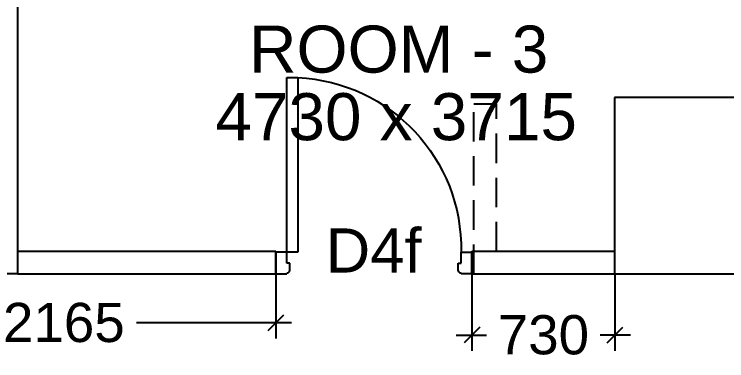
# Model space of a CAD drawing. Extents: x 6345096 to 6738923, y -6490958 to -6305885.
# Drawn here: x 6626097 to 6629733, y -6444852 to -6443085 of the extents above; entities that cross this region are included whole.
import ezdxf
from ezdxf.enums import TextEntityAlignment as Align

# ---------------------------------------------------------------- set-up
doc = ezdxf.new("R2010")
doc.units = 0
doc.header["$LTSCALE"] = 600
doc.header["$MEASUREMENT"] = 0
doc.header["$PDMODE"] = 35
doc.linetypes.add('HIDDEN', pattern=[0.375, 0.25, -0.125])
doc.layers.get('0').update_dxf_attribs({"linetype": 'CONTINUOUS'})
doc.layers.get('Defpoints').update_dxf_attribs({"linetype": 'CONTINUOUS'})
for name, color, linetype in [('DOOR', 32, 'CONTINUOUS'), ('HS', 251, 'CONTINUOUS'), ('joinery', 7, 'CONTINUOUS'), ('LA-column', 3, 'CONTINUOUS'), ('Room Dim', 1, 'CONTINUOUS'), ('TEXT', 6, 'CONTINUOUS'), ('Walls', 7, 'CONTINUOUS'), ('Working Dim', 5, 'CONTINUOUS')]:
    doc.layers.add(name, color=color, linetype=linetype)
doc.styles.add('ari', font='arial.ttf')
doc.styles.add('ARIAL', font='arial.ttf')
doc.dimstyles.new('int. dim', dxfattribs={"dimtxt": 200, "dimasz": 80, "dimexe": 80, "dimexo": 0, "dimgap": 70, "dimtad": 0, "dimdec": 0, "dimzin": 12, "dimdsep": 46, "dimtxsty": 'ari', "dimblk": 'OBLIQUE', "dimcen": 2, "dimdle": 80, "dimclrd": 256, "dimclre": 256, "dimclrt": 6, "dimadec": 0, "dimazin": 0, "dimtfac": 1, "dimtdec": 0, "dimtix": 1, "dimtmove": 2, "dimatfit": 3, "dimfxl": 1, "dimtolj": 1, "dimtzin": 0, "dimlwd": -1, "dimlwe": -1, "dimarcsym": 0})

# ---------------------------------------------------------------- blocks, each defined once
blk = doc.blocks.new('_Oblique')
at = {"color": 0, "linetype": 'ByBlock', "lineweight": -2}
blk.add_line((-0.5, -0.5), (0.5, 0.5), dxfattribs=at)
blk = doc.blocks.new('*D2265')
at = {"layer": 'Defpoints', "color": 0, "transparency": 16777216}
for p in [(6628432.5, -6444408.8, 0.7), (6629162.5, -6444408.8, 0.7), (6629162.5, -6444720.9)]:
    blk.add_point(p, dxfattribs=at)
at = {"layer": 'Working Dim', "transparency": 16777216}
for p, q in [((6628432.5, -6444408.8), (6628432.5, -6444800.9)), ((6629162.5, -6444408.8), (6629162.5, -6444800.9)), ((6628352.5, -6444720.9), (6628507.8, -6444720.9)), ((6629242.5, -6444720.9), (6629087.3, -6444720.9))]:
    blk.add_line(p, q, dxfattribs=at)
at = {"layer": 'Working Dim', "transparency": 16777216, "xscale": 80, "yscale": 80, "zscale": 80, "rotation": 180}
blk.add_blockref('_Oblique', (6628432.5, -6444720.9), dxfattribs=at)
at = {"layer": 'Working Dim', "transparency": 16777216, "xscale": 80, "yscale": 80, "zscale": 80}
blk.add_blockref('_Oblique', (6629162.5, -6444720.9), dxfattribs=at)
at = {"layer": 'Working Dim', "color": 6, "transparency": 16777216, "insert": (6628797.5, -6444720.9), "char_height": 200, "attachment_point": 5, "style": 'ari'}
blk.add_mtext('\\A1;730', dxfattribs=at)
blk = doc.blocks.new('*D2266')
at = {"layer": 'Defpoints', "color": 0, "transparency": 16777216}
for p in [(6625267.8, -6444408.8, 0.7), (6627432.5, -6444408.8, 0.7), (6625267.8, -6444658.3)]:
    blk.add_point(p, dxfattribs=at)
at = {"layer": 'Working Dim', "transparency": 16777216}
for p, q in [((6625267.8, -6444408.8), (6625267.8, -6444738.3)), ((6627432.5, -6444408.8), (6627432.5, -6444738.3)), ((6625187.8, -6444658.3), (6625979.1, -6444658.3)), ((6627512.5, -6444658.3), (6626721.3, -6444658.3))]:
    blk.add_line(p, q, dxfattribs=at)
at = {"layer": 'Working Dim', "transparency": 16777216, "xscale": 80, "yscale": 80, "zscale": 80, "rotation": 180}
blk.add_blockref('_Oblique', (6625267.8, -6444658.3), dxfattribs=at)
at = {"layer": 'Working Dim', "transparency": 16777216, "xscale": 80, "yscale": 80, "zscale": 80}
blk.add_blockref('_Oblique', (6627432.5, -6444658.3), dxfattribs=at)
at = {"layer": 'Working Dim', "color": 6, "transparency": 16777216, "insert": (6626350.2, -6444658.3), "char_height": 200, "attachment_point": 5, "style": 'ari'}
blk.add_mtext('\\A1;2165', dxfattribs=at)
blk = doc.blocks.new('1000')
at = {"layer": 'DOOR'}
for p, q in [((0, -100), (0, 0)), ((0, 0), (49.7, 0)), ((49.7, 0), (49.7, -2.2)), ((63.2, -13.5), (61, -13.5)), ((63.2, -13.5), (63.2, -49.5)), ((836.8, -13.5), (836.8, -49.5)), ((836.8, -13.5), (839, -13.5)), ((850.3, 0), (850.3, -2.2)), ((900, 0), (850.3, 0)), ((900, -100), (900, 0)), ((63.2, -49.5), (49.7, -49.5)), ((49.7, -49.5), (49.7, -100)), ((836.8, -49.5), (850.3, -49.5)), ((850.3, -49.5), (850.3, -100)), ((49.7, -100), (0, -100)), ((49.7, -100), (49.7, -900.6)), ((100.2, -100), (49.7, -100)), ((100.2, -900.6), (100.2, -100)), ((850.3, -100), (900, -100)), ((49.7, -900.6), (100.2, -900.6))]:
    blk.add_line(p, q, dxfattribs=at)
for centre, major_axis, start_param, end_param in [((49.7, -13.5), (-7.95, 7.95), 3.926991, 5.497787), ((850.3, -13.5), (7.95, 7.95), 0.785398, 2.356194)]:
    blk.add_ellipse(centre, major_axis=major_axis, ratio=1, start_param=start_param, end_param=end_param, dxfattribs=at)
at = {"layer": 'DOOR', "color": 145}
blk.add_ellipse((64.3, -115.3), major_axis=(-519.7, 589.8), ratio=1, start_param=2.464943, end_param=4.009476, dxfattribs=at)
blk = doc.blocks.new('A$C2CD672AE')
at = {"layer": 'Walls', "color": 8, "linetype": 'HIDDEN'}
for p, q in [((98123.6, 12015), (98123.6, 12880.1)), ((98238.6, 12880.1), (98123.6, 12880.1)), ((98238.6, 12130), (98238.6, 12880.1)), ((98238.6, 12130), (98842.1, 12130)), ((98123.6, 12015), (98842.1, 12015))]:
    blk.add_line(p, q, dxfattribs=at)

msp = doc.modelspace()

# ---------------------------------------------------------------- linework, layer by layer
at = {"layer": 'LA-column', "color": 2, "elevation": 2.283}
msp.add_lwpolyline([(6629160.532, -6443508.812), (6629160.532, -6444408.812), (6630060.532, -6444408.812), (6630060.532, -6443508.812)], close=True, dxfattribs=at)
at = {"layer": 'Walls'}
for p, q in [((6626114.541, -6444408.794, -2.848), (6626114.541, -6440578.796, -2.848)), ((6626114.541, -6444293.794, -2.168), (6627432.541, -6444293.794, -2.168)), ((6627432.541, -6444408.794, -2.168), (6627432.541, -6444293.794, -2.168)), ((6628432.541, -6444293.782, -2.168), (6629161.541, -6444293.786, -2.168)), ((6628432.541, -6444408.782, -2.168), (6628432.541, -6444293.782, -2.168)), ((6626114.541, -6444408.794, -2.848), (6625999.541, -6444408.794, -2.848)), ((6626114.541, -6444408.794, -2.168), (6627432.541, -6444408.794, -2.168)), ((6628432.541, -6444408.782, -2.168), (6629161.541, -6444408.782, -2.168))]:
    msp.add_line(p, q, dxfattribs=at)

# ---------------------------------------------------------------- block references
at = {"layer": 'DOOR', "linetype": 'Continuous', "xscale": -1.111111108213692, "yscale": 1.111111108213663, "zscale": 1.111111108485328, "rotation": 179.9999869372633}
msp.add_blockref('1000', (6627432.541, -6444408.794, -2.848), dxfattribs=at)
at = {"layer": 'HS'}
msp.add_blockref('A$C2CD672AE', (6530319.294, -6456423.902, 8.17), dxfattribs=at)

# ---------------------------------------------------------------- texts
at = {"layer": 'joinery', "style": 'ari'}
msp.add_text('D4f', height=225, dxfattribs=at).set_placement((6627931.072, -6444402.257, -1.527), align=Align.CENTER)
at = {"layer": 'Room Dim', "style": 'ARIAL'}
msp.add_text('4730 x 3715', height=240, dxfattribs=at).set_placement((6628045.961, -6443727.342, -2.168), align=Align.CENTER)
at = {"layer": 'TEXT', "color": 7, "style": 'ARIAL'}
msp.add_text('ROOM - 3', height=240, dxfattribs=at).set_placement((6628059.058, -6443382.662, -2.168), align=Align.CENTER)

# ---------------------------------------------------------------- dimensions: what is measured, and where the dimension line sits
at = {"layer": 'Working Dim'}
for base, p1, p2, picture, middle in [((6625267.838, -6444658.277, -2.848), (6627432.541, -6444408.794, -2.168), (6625267.838, -6444408.794, -2.168), '*D2266', (6626350.19, -6444658.277, -2.848)), ((6629162.541, -6444720.946, -2.848), (6628432.541, -6444408.782, -2.168), (6629162.541, -6444408.782, -2.168), '*D2265', (6628797.541, -6444720.946, -2.848))]:
    dim = msp.add_linear_dim(base=base, p1=p1, p2=p2, angle=180, dimstyle='int. dim', override={"dimtxt": 200}, dxfattribs=at)
    dim.commit()
    dim.dimension.update_dxf_attribs({"geometry": picture, "text_midpoint": middle})

doc.saveas('drawing.dxf')
